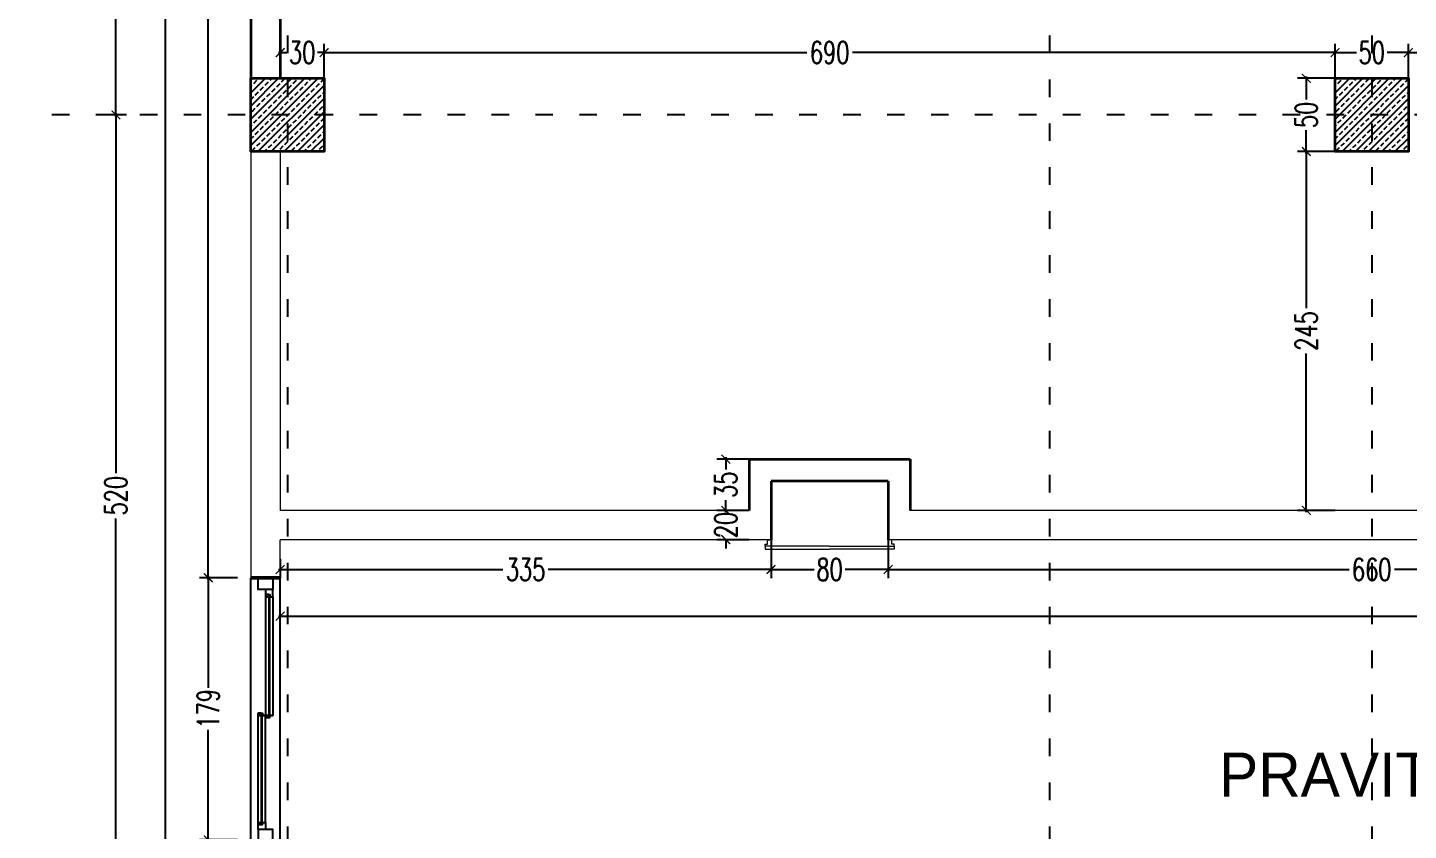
# Model space of a CAD drawing. Header units: centimetres. Extents: x -3207095 to 15275363, y -32656 to 4798027.
# Drawn here: x 676993 to 677935, y 4471382 to 4471930 of the extents above; entities that cross this region are included whole.
import ezdxf

# ---------------------------------------------------------------- set-up
doc = ezdxf.new("R2010")
doc.units = ezdxf.units.CM
doc.linetypes.add('ACAD_ISO03W100', pattern=[30, 12, -18])
doc.linetypes.add('DUZ', pattern=[500, 500])
doc.layers.get('0').update_dxf_attribs({"color": 1, "linetype": 'DUZ'})
for name, color, linetype in [('AGAC', 116, 'Continuous'), ('DIM', 1, 'DUZ'), ('KOLTAR_F', 145, 'Continuous'), ('PEN', 161, 'Continuous')]:
    doc.layers.add(name, color=color, linetype=linetype)
for name, color, linetype, lineweight in [('cam', 143, 'Continuous', 20), ('DUV', 220, 'Continuous', 50), ('DUVAR', 7, 'Continuous', 35), ('gor25', 142, 'Continuous', 25), ('iç duvar', 7, 'Continuous', 50), ('KAPEN', 151, 'Continuous', 9), ('KOLON_F', 3, 'Continuous', 35)]:
    doc.layers.add(name, color=color, linetype=linetype, lineweight=lineweight)
doc.styles.add('DIM', font='ROMANSTW.SHX', dxfattribs={"width": 0.7})
doc.dimstyles.new('1_100', dxfattribs={"dimtxt": 15, "dimasz": 6, "dimexe": 6, "dimexo": 0, "dimgap": 2, "dimtad": 0, "dimdec": 1, "dimzin": 11, "dimdsep": 46, "dimtxsty": 'DIM', "dimblk": 'ARCHTICK', "dimcen": 3, "dimdle": 1.25, "dimclrt": 2, "dimadec": 0, "dimazin": 0, "dimtfac": 1.25, "dimtdec": 1, "dimtix": 1, "dimtofl": 0, "dimtmove": 1, "dimatfit": 3, "dimldrblk": 'ARCHTICK', "dimfxl": 20, "dimfxlon": 1, "dimtolj": 1, "dimtzin": 0, "dimarcsym": 0})

# ---------------------------------------------------------------- blocks, each defined once
blk = doc.blocks.new('_ArchTick')
at = {"color": 0, "linetype": 'ByBlock', "const_width": 0.15}
blk.add_lwpolyline([(-0.5, -0.5), (0.5, 0.5)], dxfattribs=at)
blk = doc.blocks.new('*D258')
at = {"layer": 'Defpoints', "color": 0, "linetype": 'Continuous', "lineweight": 5, "transparency": 16777216}
for p in [(677145.06, 4472415.15), (677115.95, 4471554.16), (677145.06, 4471554.16)]:
    blk.add_point(p, dxfattribs=at)
at = {"layer": 'DIM', "color": 0, "linetype": 'Continuous', "lineweight": -2, "transparency": 16777216}
for p, q in [((677115.95, 4472416.4), (677115.95, 4471997.91)), ((677135.95, 4472415.15), (677109.95, 4472415.15)), ((677115.95, 4471552.91), (677115.95, 4471971.41)), ((677135.95, 4471554.16), (677109.95, 4471554.16))]:
    blk.add_line(p, q, dxfattribs=at)
at = {"layer": 'DIM', "color": 0, "linetype": 'Continuous', "lineweight": -2, "transparency": 16777216, "xscale": 6, "yscale": 6, "zscale": 6}
for p, rotation in [((677115.95, 4472415.15), 90), ((677115.95, 4471554.16), 270)]:
    blk.add_blockref('_ArchTick', p, dxfattribs=dict(at, rotation=rotation))
at = {"layer": 'DIM', "color": 2, "linetype": 'Continuous', "lineweight": 5, "transparency": 16777216, "insert": (677115.95, 4471984.66), "char_height": 15, "attachment_point": 5, "rotation": 90, "style": 'DIM'}
blk.add_mtext('\\A1;861', dxfattribs=at)
blk = doc.blocks.new('*D259')
at = {"layer": 'Defpoints', "color": 0, "linetype": 'Continuous', "lineweight": 5, "transparency": 16777216}
for p in [(677145.06, 4471554.16), (677115.95, 4471375.15), (677145.06, 4471375.15)]:
    blk.add_point(p, dxfattribs=at)
at = {"layer": 'DIM', "color": 0, "linetype": 'Continuous', "lineweight": -2, "transparency": 16777216}
for p, q in [((677135.95, 4471554.16), (677109.95, 4471554.16)), ((677115.95, 4471555.41), (677115.95, 4471478.91)), ((677115.95, 4471373.9), (677115.95, 4471450.41)), ((677135.95, 4471375.15), (677109.95, 4471375.15))]:
    blk.add_line(p, q, dxfattribs=at)
at = {"layer": 'DIM', "color": 0, "linetype": 'Continuous', "lineweight": -2, "transparency": 16777216, "xscale": 6, "yscale": 6, "zscale": 6}
for p, rotation in [((677115.95, 4471554.16), 90), ((677115.95, 4471375.15), 270)]:
    blk.add_blockref('_ArchTick', p, dxfattribs=dict(at, rotation=rotation))
at = {"layer": 'DIM', "color": 2, "linetype": 'Continuous', "lineweight": 5, "transparency": 16777216, "insert": (677115.95, 4471464.66), "char_height": 15, "attachment_point": 5, "rotation": 90, "style": 'DIM'}
blk.add_mtext('\\A1;179', dxfattribs=at)
blk = doc.blocks.new('*D318')
at = {"layer": 'Defpoints', "color": 0, "linetype": 'Continuous', "lineweight": 5, "transparency": 16777216}
for p in [(677060.13, 4472390.15), (677052.96, 4471870.15), (677060.13, 4471870.15)]:
    blk.add_point(p, dxfattribs=at)
at = {"layer": 'DIM', "color": 0, "linetype": 'Continuous', "lineweight": -2, "transparency": 16777216}
for p, q in [((677060.13, 4472390.15), (677046.96, 4472390.15)), ((677052.96, 4472391.4), (677052.96, 4472145.65)), ((677052.96, 4471868.9), (677052.96, 4472114.65)), ((677060.13, 4471870.15), (677046.96, 4471870.15))]:
    blk.add_line(p, q, dxfattribs=at)
at = {"layer": 'DIM', "color": 0, "linetype": 'Continuous', "lineweight": -2, "transparency": 16777216, "xscale": 6, "yscale": 6, "zscale": 6}
for p, rotation in [((677052.96, 4472390.15), 90), ((677052.96, 4471870.15), 270)]:
    blk.add_blockref('_ArchTick', p, dxfattribs=dict(at, rotation=rotation))
at = {"layer": 'DIM', "color": 2, "linetype": 'Continuous', "lineweight": 5, "transparency": 16777216, "insert": (677052.96, 4472130.15), "char_height": 15, "attachment_point": 5, "rotation": 90, "style": 'DIM'}
blk.add_mtext('\\A1;520', dxfattribs=at)
blk = doc.blocks.new('*D319')
at = {"layer": 'Defpoints', "color": 0, "linetype": 'Continuous', "lineweight": 5, "transparency": 16777216}
for p in [(677060.13, 4471870.15), (677052.96, 4471350.15), (677060.13, 4471350.15)]:
    blk.add_point(p, dxfattribs=at)
at = {"layer": 'DIM', "color": 0, "linetype": 'Continuous', "lineweight": -2, "transparency": 16777216}
for p, q in [((677060.13, 4471870.15), (677046.96, 4471870.15)), ((677052.96, 4471871.4), (677052.96, 4471625.65)), ((677052.96, 4471348.9), (677052.96, 4471594.65)), ((677060.13, 4471350.15), (677046.96, 4471350.15))]:
    blk.add_line(p, q, dxfattribs=at)
at = {"layer": 'DIM', "color": 0, "linetype": 'Continuous', "lineweight": -2, "transparency": 16777216, "xscale": 6, "yscale": 6, "zscale": 6}
for p, rotation in [((677052.96, 4471870.15), 90), ((677052.96, 4471350.15), 270)]:
    blk.add_blockref('_ArchTick', p, dxfattribs=dict(at, rotation=rotation))
at = {"layer": 'DIM', "color": 2, "linetype": 'Continuous', "lineweight": 5, "transparency": 16777216, "insert": (677052.96, 4471610.15), "char_height": 15, "attachment_point": 5, "rotation": 90, "style": 'DIM'}
blk.add_mtext('\\A1;520', dxfattribs=at)
blk = doc.blocks.new('*D324')
at = {"layer": 'Defpoints', "color": 0, "linetype": 'Continuous', "lineweight": 5, "transparency": 16777216}
for p in [(677086.49, 4472415.15), (677109.95, 4472415.15), (677109.95, 4469475.15)]:
    blk.add_point(p, dxfattribs=at)
at = {"layer": 'DIM', "color": 0, "linetype": 'Continuous', "lineweight": -2, "transparency": 16777216}
for p, q in [((677086.49, 4472416.4), (677086.49, 4470965.65)), ((677106.49, 4472415.15), (677080.49, 4472415.15)), ((677086.49, 4469473.9), (677086.49, 4470924.65)), ((677106.49, 4469475.15), (677080.49, 4469475.15))]:
    blk.add_line(p, q, dxfattribs=at)
at = {"layer": 'DIM', "color": 0, "linetype": 'Continuous', "lineweight": -2, "transparency": 16777216, "xscale": 6, "yscale": 6, "zscale": 6}
for p, rotation in [((677086.49, 4472415.15), 90), ((677086.49, 4469475.15), 270)]:
    blk.add_blockref('_ArchTick', p, dxfattribs=dict(at, rotation=rotation))
at = {"layer": 'DIM', "color": 2, "linetype": 'Continuous', "lineweight": 5, "transparency": 16777216, "insert": (677086.49, 4470945.15), "char_height": 15, "attachment_point": 5, "rotation": 90, "style": 'DIM'}
blk.add_mtext('\\A1;2940', dxfattribs=at)
blk = doc.blocks.new('*D340')
at = {"layer": 'Defpoints', "color": 0, "linetype": 'Continuous', "lineweight": 5, "transparency": 16777216}
for p in [(677500.06, 4471577.9), (677165.06, 4471567.16), (677500.06, 4471559.79)]:
    blk.add_point(p, dxfattribs=at)
at = {"layer": 'DIM', "color": 0, "linetype": 'Continuous', "lineweight": -2, "transparency": 16777216}
for p, q in [((677500.06, 4471577.9), (677500.06, 4471553.79)), ((677163.81, 4471559.79), (677317.06, 4471559.79)), ((677165.06, 4471567.16), (677165.06, 4471553.79)), ((677501.31, 4471559.79), (677348.06, 4471559.79))]:
    blk.add_line(p, q, dxfattribs=at)
at = {"layer": 'DIM', "color": 0, "linetype": 'Continuous', "lineweight": -2, "transparency": 16777216, "xscale": 6, "yscale": 6, "zscale": 6, "rotation": 180}
blk.add_blockref('_ArchTick', (677165.06, 4471559.79), dxfattribs=at)
at = {"layer": 'DIM', "color": 0, "linetype": 'Continuous', "lineweight": -2, "transparency": 16777216, "xscale": 6, "yscale": 6, "zscale": 6}
blk.add_blockref('_ArchTick', (677500.06, 4471559.79), dxfattribs=at)
at = {"layer": 'DIM', "color": 2, "linetype": 'Continuous', "lineweight": 5, "transparency": 16777216, "insert": (677332.56, 4471559.79), "char_height": 15, "attachment_point": 5, "style": 'DIM'}
blk.add_mtext('\\A1;335', dxfattribs=at)
blk = doc.blocks.new('*D341')
at = {"layer": 'Defpoints', "color": 0, "linetype": 'Continuous', "lineweight": 5, "transparency": 16777216}
for p in [(677500.06, 4471580.15), (677580.06, 4471580.15), (677580.06, 4471559.79)]:
    blk.add_point(p, dxfattribs=at)
at = {"layer": 'DIM', "color": 0, "linetype": 'Continuous', "lineweight": -2, "transparency": 16777216}
for p, q in [((677500.06, 4471579.79), (677500.06, 4471553.79)), ((677580.06, 4471579.79), (677580.06, 4471553.79)), ((677498.81, 4471559.79), (677529.56, 4471559.79)), ((677581.31, 4471559.79), (677550.56, 4471559.79))]:
    blk.add_line(p, q, dxfattribs=at)
at = {"layer": 'DIM', "color": 0, "linetype": 'Continuous', "lineweight": -2, "transparency": 16777216, "xscale": 6, "yscale": 6, "zscale": 6, "rotation": 180}
blk.add_blockref('_ArchTick', (677500.06, 4471559.79), dxfattribs=at)
at = {"layer": 'DIM', "color": 0, "linetype": 'Continuous', "lineweight": -2, "transparency": 16777216, "xscale": 6, "yscale": 6, "zscale": 6}
blk.add_blockref('_ArchTick', (677580.06, 4471559.79), dxfattribs=at)
at = {"layer": 'DIM', "color": 2, "linetype": 'Continuous', "lineweight": 5, "transparency": 16777216, "insert": (677540.06, 4471559.79), "char_height": 15, "attachment_point": 5, "style": 'DIM'}
blk.add_mtext('\\A1;80', dxfattribs=at)
blk = doc.blocks.new('*D342')
at = {"layer": 'Defpoints', "color": 0, "linetype": 'Continuous', "lineweight": 5, "transparency": 16777216}
for p in [(677580.06, 4471580.15), (678240.06, 4471580.15), (678240.06, 4471559.79)]:
    blk.add_point(p, dxfattribs=at)
at = {"layer": 'DIM', "color": 0, "linetype": 'Continuous', "lineweight": -2, "transparency": 16777216}
for p, q in [((677580.06, 4471579.79), (677580.06, 4471553.79)), ((678240.06, 4471579.79), (678240.06, 4471553.79)), ((677578.81, 4471559.79), (677894.56, 4471559.79)), ((678241.31, 4471559.79), (677925.56, 4471559.79))]:
    blk.add_line(p, q, dxfattribs=at)
at = {"layer": 'DIM', "color": 0, "linetype": 'Continuous', "lineweight": -2, "transparency": 16777216, "xscale": 6, "yscale": 6, "zscale": 6, "rotation": 180}
blk.add_blockref('_ArchTick', (677580.06, 4471559.79), dxfattribs=at)
at = {"layer": 'DIM', "color": 0, "linetype": 'Continuous', "lineweight": -2, "transparency": 16777216, "xscale": 6, "yscale": 6, "zscale": 6}
blk.add_blockref('_ArchTick', (678240.06, 4471559.79), dxfattribs=at)
at = {"layer": 'DIM', "color": 2, "linetype": 'Continuous', "lineweight": 5, "transparency": 16777216, "insert": (677910.06, 4471559.79), "char_height": 15, "attachment_point": 5, "style": 'DIM'}
blk.add_mtext('\\A1;660', dxfattribs=at)
blk = doc.blocks.new('*D364')
at = {"layer": 'Defpoints', "color": 0, "linetype": 'Continuous', "lineweight": 5, "transparency": 16777216}
for p in [(677935.06, 4471912.7), (677935.06, 4471895.15), (678095.55, 4471865.15)]:
    blk.add_point(p, dxfattribs=at)
at = {"layer": 'DIM', "color": 0, "linetype": 'Continuous', "lineweight": -2, "transparency": 16777216}
for p, q in [((677935.06, 4471895.15), (677935.06, 4471918.7)), ((678095.55, 4471892.7), (678095.55, 4471918.7)), ((677933.81, 4471912.7), (677993.31, 4471912.7)), ((678096.8, 4471912.7), (678037.31, 4471912.7))]:
    blk.add_line(p, q, dxfattribs=at)
at = {"layer": 'DIM', "color": 0, "linetype": 'Continuous', "lineweight": -2, "transparency": 16777216, "xscale": 6, "yscale": 6, "zscale": 6, "rotation": 180}
blk.add_blockref('_ArchTick', (677935.06, 4471912.7), dxfattribs=at)
at = {"layer": 'DIM', "color": 0, "linetype": 'Continuous', "lineweight": -2, "transparency": 16777216, "xscale": 6, "yscale": 6, "zscale": 6}
blk.add_blockref('_ArchTick', (678095.55, 4471912.7), dxfattribs=at)
at = {"layer": 'DIM', "color": 2, "linetype": 'Continuous', "lineweight": 5, "transparency": 16777216, "insert": (678015.31, 4471912.7), "char_height": 15, "attachment_point": 5, "style": 'DIM'}
blk.add_mtext('\\A1;160.5', dxfattribs=at)
blk = doc.blocks.new('*D365')
at = {"layer": 'Defpoints', "color": 0, "linetype": 'Continuous', "lineweight": 5, "transparency": 16777216}
for p in [(677885.06, 4471912.7), (677885.06, 4471895.15), (677935.06, 4471895.15)]:
    blk.add_point(p, dxfattribs=at)
at = {"layer": 'DIM', "color": 0, "linetype": 'Continuous', "lineweight": -2, "transparency": 16777216}
for p, q in [((677885.06, 4471895.15), (677885.06, 4471918.7)), ((677935.06, 4471895.15), (677935.06, 4471918.7)), ((677883.81, 4471912.7), (677899.56, 4471912.7)), ((677936.31, 4471912.7), (677920.56, 4471912.7))]:
    blk.add_line(p, q, dxfattribs=at)
at = {"layer": 'DIM', "color": 0, "linetype": 'Continuous', "lineweight": -2, "transparency": 16777216, "xscale": 6, "yscale": 6, "zscale": 6, "rotation": 180}
blk.add_blockref('_ArchTick', (677885.06, 4471912.7), dxfattribs=at)
at = {"layer": 'DIM', "color": 0, "linetype": 'Continuous', "lineweight": -2, "transparency": 16777216, "xscale": 6, "yscale": 6, "zscale": 6}
blk.add_blockref('_ArchTick', (677935.06, 4471912.7), dxfattribs=at)
at = {"layer": 'DIM', "color": 2, "linetype": 'Continuous', "lineweight": 5, "transparency": 16777216, "insert": (677910.06, 4471912.7), "char_height": 15, "attachment_point": 5, "style": 'DIM'}
blk.add_mtext('\\A1;50', dxfattribs=at)
blk = doc.blocks.new('*D366')
at = {"layer": 'Defpoints', "color": 0, "linetype": 'Continuous', "lineweight": 5, "transparency": 16777216}
for p in [(677195.06, 4471912.7), (677195.06, 4471895.15), (677885.06, 4471895.15)]:
    blk.add_point(p, dxfattribs=at)
at = {"layer": 'DIM', "color": 0, "linetype": 'Continuous', "lineweight": -2, "transparency": 16777216}
for p, q in [((677195.06, 4471895.15), (677195.06, 4471918.7)), ((677885.06, 4471895.15), (677885.06, 4471918.7)), ((677193.81, 4471912.7), (677524.56, 4471912.7)), ((677886.31, 4471912.7), (677555.56, 4471912.7))]:
    blk.add_line(p, q, dxfattribs=at)
at = {"layer": 'DIM', "color": 0, "linetype": 'Continuous', "lineweight": -2, "transparency": 16777216, "xscale": 6, "yscale": 6, "zscale": 6, "rotation": 180}
blk.add_blockref('_ArchTick', (677195.06, 4471912.7), dxfattribs=at)
at = {"layer": 'DIM', "color": 0, "linetype": 'Continuous', "lineweight": -2, "transparency": 16777216, "xscale": 6, "yscale": 6, "zscale": 6}
blk.add_blockref('_ArchTick', (677885.06, 4471912.7), dxfattribs=at)
at = {"layer": 'DIM', "color": 2, "linetype": 'Continuous', "lineweight": 5, "transparency": 16777216, "insert": (677540.06, 4471912.7), "char_height": 15, "attachment_point": 5, "style": 'DIM'}
blk.add_mtext('\\A1;690', dxfattribs=at)
blk = doc.blocks.new('*D367')
at = {"layer": 'Defpoints', "color": 0, "linetype": 'Continuous', "lineweight": 5, "transparency": 16777216}
for p in [(677165.06, 4471912.7), (677165.06, 4471895.15), (677195.06, 4471895.15)]:
    blk.add_point(p, dxfattribs=at)
at = {"layer": 'DIM', "color": 0, "linetype": 'Continuous', "lineweight": -2, "transparency": 16777216}
for p, q in [((677165.06, 4471895.15), (677165.06, 4471918.7)), ((677195.06, 4471895.15), (677195.06, 4471918.7)), ((677163.81, 4471912.7), (677169.56, 4471912.7)), ((677196.31, 4471912.7), (677190.56, 4471912.7))]:
    blk.add_line(p, q, dxfattribs=at)
at = {"layer": 'DIM', "color": 0, "linetype": 'Continuous', "lineweight": -2, "transparency": 16777216, "xscale": 6, "yscale": 6, "zscale": 6, "rotation": 180}
blk.add_blockref('_ArchTick', (677165.06, 4471912.7), dxfattribs=at)
at = {"layer": 'DIM', "color": 0, "linetype": 'Continuous', "lineweight": -2, "transparency": 16777216, "xscale": 6, "yscale": 6, "zscale": 6}
blk.add_blockref('_ArchTick', (677195.06, 4471912.7), dxfattribs=at)
at = {"layer": 'DIM', "color": 2, "linetype": 'Continuous', "lineweight": 5, "transparency": 16777216, "insert": (677180.06, 4471912.7), "char_height": 15, "attachment_point": 5, "style": 'DIM'}
blk.add_mtext('\\A1;30', dxfattribs=at)
blk = doc.blocks.new('*D370')
at = {"layer": 'Defpoints', "color": 0, "linetype": 'Continuous', "lineweight": 5, "transparency": 16777216}
for p in [(677885.06, 4471845.15), (677865.4, 4471600.15), (677885.06, 4471600.15)]:
    blk.add_point(p, dxfattribs=at)
at = {"layer": 'DIM', "color": 0, "linetype": 'Continuous', "lineweight": -2, "transparency": 16777216}
for p, q in [((677885.06, 4471845.15), (677859.4, 4471845.15)), ((677865.4, 4471846.4), (677865.4, 4471738.15)), ((677865.4, 4471598.9), (677865.4, 4471707.15)), ((677885.06, 4471600.15), (677859.4, 4471600.15))]:
    blk.add_line(p, q, dxfattribs=at)
at = {"layer": 'DIM', "color": 0, "linetype": 'Continuous', "lineweight": -2, "transparency": 16777216, "xscale": 6, "yscale": 6, "zscale": 6}
for p, rotation in [((677865.4, 4471845.15), 90), ((677865.4, 4471600.15), 270)]:
    blk.add_blockref('_ArchTick', p, dxfattribs=dict(at, rotation=rotation))
at = {"layer": 'DIM', "color": 2, "linetype": 'Continuous', "lineweight": 5, "transparency": 16777216, "insert": (677865.4, 4471722.65), "char_height": 15, "attachment_point": 5, "rotation": 90, "style": 'DIM'}
blk.add_mtext('\\A1;245', dxfattribs=at)
blk = doc.blocks.new('*D371')
at = {"layer": 'Defpoints', "color": 0, "linetype": 'Continuous', "lineweight": 5, "transparency": 16777216}
for p in [(677865.4, 4471895.15), (677885.06, 4471895.15), (677885.06, 4471845.15)]:
    blk.add_point(p, dxfattribs=at)
at = {"layer": 'DIM', "color": 0, "linetype": 'Continuous', "lineweight": -2, "transparency": 16777216}
for p, q in [((677885.06, 4471895.15), (677859.4, 4471895.15)), ((677865.4, 4471896.4), (677865.4, 4471880.65)), ((677865.4, 4471843.9), (677865.4, 4471859.65)), ((677885.06, 4471845.15), (677859.4, 4471845.15))]:
    blk.add_line(p, q, dxfattribs=at)
at = {"layer": 'DIM', "color": 0, "linetype": 'Continuous', "lineweight": -2, "transparency": 16777216, "xscale": 6, "yscale": 6, "zscale": 6}
for p, rotation in [((677865.4, 4471895.15), 90), ((677865.4, 4471845.15), 270)]:
    blk.add_blockref('_ArchTick', p, dxfattribs=dict(at, rotation=rotation))
at = {"layer": 'DIM', "color": 2, "linetype": 'Continuous', "lineweight": 5, "transparency": 16777216, "insert": (677865.4, 4471870.15), "char_height": 15, "attachment_point": 5, "rotation": 90, "style": 'DIM'}
blk.add_mtext('\\A1;50', dxfattribs=at)
blk = doc.blocks.new('*D388')
at = {"layer": 'Defpoints', "color": 0, "linetype": 'Continuous', "lineweight": 5, "transparency": 16777216}
for p in [(677469.18, 4471635.15), (677485.06, 4471635.15), (677485.06, 4471600.15)]:
    blk.add_point(p, dxfattribs=at)
at = {"layer": 'DIM', "color": 0, "linetype": 'Continuous', "lineweight": -2, "transparency": 16777216}
for p, q in [((677485.06, 4471635.15), (677463.18, 4471635.15)), ((677469.18, 4471636.4), (677469.18, 4471628.15)), ((677469.18, 4471598.9), (677469.18, 4471607.15)), ((677485.06, 4471600.15), (677463.18, 4471600.15))]:
    blk.add_line(p, q, dxfattribs=at)
at = {"layer": 'DIM', "color": 0, "linetype": 'Continuous', "lineweight": -2, "transparency": 16777216, "xscale": 6, "yscale": 6, "zscale": 6}
for p, rotation in [((677469.18, 4471635.15), 90), ((677469.18, 4471600.15), 270)]:
    blk.add_blockref('_ArchTick', p, dxfattribs=dict(at, rotation=rotation))
at = {"layer": 'DIM', "color": 2, "linetype": 'Continuous', "lineweight": 5, "transparency": 16777216, "insert": (677469.18, 4471617.65), "char_height": 15, "attachment_point": 5, "rotation": 90, "style": 'DIM'}
blk.add_mtext('\\A1;35', dxfattribs=at)
blk = doc.blocks.new('*D389')
at = {"layer": 'Defpoints', "color": 0, "linetype": 'Continuous', "lineweight": 5, "transparency": 16777216}
for p in [(677485.06, 4471600.15), (677469.18, 4471580.15), (677485.06, 4471580.15)]:
    blk.add_point(p, dxfattribs=at)
at = {"layer": 'DIM', "color": 0, "linetype": 'Continuous', "lineweight": -2, "transparency": 16777216}
for p, q in [((677469.18, 4471600.15), (677469.18, 4471606.15)), ((677485.06, 4471600.15), (677463.18, 4471600.15)), ((677485.06, 4471580.15), (677463.18, 4471580.15)), ((677469.18, 4471580.15), (677469.18, 4471574.15))]:
    blk.add_line(p, q, dxfattribs=at)
at = {"layer": 'DIM', "color": 0, "linetype": 'Continuous', "lineweight": -2, "transparency": 16777216, "xscale": 6, "yscale": 6, "zscale": 6}
for p, rotation in [((677469.18, 4471600.15), 270), ((677469.18, 4471580.15), 90)]:
    blk.add_blockref('_ArchTick', p, dxfattribs=dict(at, rotation=rotation))
at = {"layer": 'DIM', "color": 2, "linetype": 'Continuous', "lineweight": 5, "transparency": 16777216, "insert": (677469.18, 4471590.15), "char_height": 15, "attachment_point": 5, "rotation": 90, "style": 'DIM'}
blk.add_mtext('\\A1;20', dxfattribs=at)
blk = doc.blocks.new('*D470')
at = {"layer": 'Defpoints', "color": 0, "linetype": 'Continuous', "lineweight": 5, "transparency": 16777216}
for p in [(677165.06, 4471527.92), (677165.06, 4471527.92), (678835.06, 4471527.92)]:
    blk.add_point(p, dxfattribs=at)
at = {"layer": 'DIM', "color": 0, "linetype": 'Continuous', "lineweight": -2, "transparency": 16777216}
for p, q in [((677165.06, 4471527.92), (677165.06, 4471533.92)), ((678835.06, 4471527.92), (678835.06, 4471533.92)), ((677163.81, 4471527.92), (677980.56, 4471527.92)), ((678836.31, 4471527.92), (678019.56, 4471527.92))]:
    blk.add_line(p, q, dxfattribs=at)
at = {"layer": 'DIM', "color": 0, "linetype": 'Continuous', "lineweight": -2, "transparency": 16777216, "xscale": 6, "yscale": 6, "zscale": 6, "rotation": 180}
blk.add_blockref('_ArchTick', (677165.06, 4471527.92), dxfattribs=at)
at = {"layer": 'DIM', "color": 0, "linetype": 'Continuous', "lineweight": -2, "transparency": 16777216, "xscale": 6, "yscale": 6, "zscale": 6}
blk.add_blockref('_ArchTick', (678835.06, 4471527.92), dxfattribs=at)
at = {"layer": 'DIM', "color": 2, "linetype": 'Continuous', "lineweight": 5, "transparency": 16777216, "insert": (678000.06, 4471527.92), "char_height": 15, "attachment_point": 5, "style": 'DIM'}
blk.add_mtext('\\A1;1670', dxfattribs=at)

msp = doc.modelspace()

# ---------------------------------------------------------------- hatches: boundary and pattern name
at = {"layer": 'KOLTAR_F'}
h = msp.add_hatch(dxfattribs=at)
h.set_pattern_fill('ANSI33', color=256, style=0)
h.set_pattern_definition([(45, (16561.583, -32517.3164), (-4.4901280605, 4.4901280605), []), (45, (16566.0734, -32517.3164), (-4.4901280605, 4.4901280605), [3.175, -1.5875])])
h.paths.add_polyline_path([(677145.06, 4471895.15), (677195.06, 4471895.15), (677195.06, 4471845.15), (677145.06, 4471845.15)])
h = msp.add_hatch(dxfattribs=at)
h.set_pattern_fill('ANSI33', color=256, style=0)
h.set_pattern_definition([(45, (17301.583, -32517.3164), (-4.4901280605, 4.4901280605), []), (45, (17306.0734, -32517.3164), (-4.4901280605, 4.4901280605), [3.175, -1.5875])])
h.paths.add_polyline_path([(677885.06, 4471895.15), (677935.06, 4471895.15), (677935.06, 4471845.15), (677885.06, 4471845.15)])

# ---------------------------------------------------------------- linework, layer by layer
at = {"color": 232, "linetype": 'ACAD_ISO03W100'}
for p, q in [((677170.06, 4472584.38), (677170.06, 4469325.53)), ((677690.06, 4472584.38), (677690.06, 4469325.53)), ((677910.06, 4472584.38), (677910.06, 4469325.53)), ((681101.25, 4471870.15), (676992.69, 4471870.15))]:
    msp.add_line(p, q, dxfattribs=at)
at = {"layer": 'AGAC'}
for p, q in [((677145.06, 4471375.15), (677145.06, 4471554.16)), ((677165.06, 4471374.16), (677165.06, 4471554.16))]:
    msp.add_line(p, q, dxfattribs=at)
at = {"layer": 'cam'}
for p, q in [((677157.06, 4471542.66), (677157.06, 4471458.66)), ((677157.56, 4471542.66), (677157.56, 4471458.66)), ((677158.06, 4471542.66), (677158.06, 4471458.66)), ((677152.06, 4471385.66), (677152.06, 4471461.66)), ((677152.56, 4471385.66), (677152.56, 4471461.66)), ((677153.06, 4471385.66), (677153.06, 4471461.66))]:
    msp.add_line(p, q, dxfattribs=at)
at = {"layer": 'DUV'}
msp.add_line((677145.06, 4471554.16), (677165.06, 4471554.16), dxfattribs=at)
at = {"layer": 'DUVAR'}
for p, q in [((677145.06, 4472365.15), (677145.06, 4471895.15)), ((677165.06, 4472365.15), (677165.06, 4471895.15)), ((677485.06, 4471635.15), (677595.06, 4471635.15)), ((677485.06, 4471635.15), (677485.06, 4471600.15)), ((677595.06, 4471635.15), (677595.06, 4471600.15)), ((677580.06, 4471620.15), (677500.06, 4471620.15)), ((677500.06, 4471620.15), (677500.06, 4471580.15)), ((677580.06, 4471620.15), (677580.06, 4471580.15)), ((677145.06, 4471554.16), (677165.06, 4471554.16))]:
    msp.add_line(p, q, dxfattribs=at)
at = {"layer": 'gor25'}
for p, q in [((677155.06, 4471541.16), (677155.06, 4471460.16)), ((677160.06, 4471541.16), (677160.06, 4471460.16)), ((677150.06, 4471387.16), (677150.06, 4471460.16)), ((677155.06, 4471387.16), (677155.06, 4471460.16))]:
    msp.add_line(p, q, dxfattribs=at)
at = {"layer": 'iç duvar', "color": 7, "lineweight": 18}
for p, q in [((677145.06, 4471845.15), (677145.06, 4471554.16)), ((677165.06, 4471845.15), (677165.06, 4471600.15)), ((677485.06, 4471600.15), (677165.06, 4471600.15)), ((678225.06, 4471600.15), (677595.06, 4471600.15)), ((677500.06, 4471580.15), (677165.06, 4471580.15)), ((677165.06, 4471554.16), (677165.06, 4471580.15)), ((678240.06, 4471580.15), (677580.06, 4471580.15))]:
    msp.add_line(p, q, dxfattribs=at)
at = {"layer": 'KAPEN'}
for points in [[(677500.06, 4471575.65), (677496.06, 4471575.65), (677496.06, 4471577.15), (677497.56, 4471577.15), (677497.56, 4471580.15), (677500.06, 4471580.15), (677500.06, 4471575.65)], [(677580.06, 4471575.65), (677584.06, 4471575.65), (677584.06, 4471577.15), (677582.56, 4471577.15), (677582.56, 4471580.15), (677580.06, 4471580.15), (677580.06, 4471575.65)], [(677580.06, 4471575.65), (677584.06, 4471575.65), (677584.06, 4471577.15), (677582.56, 4471577.15), (677582.56, 4471580.15), (677580.06, 4471580.15), (677580.06, 4471575.65)]]:
    msp.add_lwpolyline(points, close=True, dxfattribs=at)
for points in [[(677540.06, 4471575.65), (677496.06, 4471575.65), (677496.06, 4471573.65), (677540.06, 4471573.65)], [(677540.06, 4471575.65), (677584.06, 4471575.65), (677584.06, 4471573.65), (677540.06, 4471573.65)]]:
    msp.add_lwpolyline(points, dxfattribs=at)
at = {"layer": 'KOLON_F'}
for points in [[(677145.06, 4471895.15), (677195.06, 4471895.15), (677195.06, 4471845.15), (677145.06, 4471845.15)], [(677885.06, 4471895.15), (677935.06, 4471895.15), (677935.06, 4471845.15), (677885.06, 4471845.15)]]:
    msp.add_lwpolyline(points, close=True, dxfattribs=at)
at = {"layer": 'PEN'}
for points in [[(677160.06, 4471546.16), (677160.06, 4471546.16), (677150.06, 4471546.16), (677150.06, 4471554.16), (677150.06, 4471554.16), (677160.06, 4471554.16), (677160.06, 4471554.16), (677160.06, 4471554.16), (677160.06, 4471546.16)], [(677160.06, 4471546.16), (677160.06, 4471546.16), (677155.06, 4471546.16), (677155.06, 4471542.66), (677157.06, 4471542.66), (677158.06, 4471542.66), (677158.06, 4471541.16), (677160.06, 4471541.16), (677160.06, 4471546.16)], [(677155.06, 4471542.66), (677155.06, 4471541.16), (677157.06, 4471541.16), (677157.06, 4471542.66)], [(677155.06, 4471460.16), (677155.06, 4471460.16), (677150.06, 4471460.16), (677150.06, 4471461.66), (677152.06, 4471461.66), (677153.06, 4471461.66), (677153.06, 4471460.16), (677155.06, 4471460.16), (677155.06, 4471460.16)], [(677150.06, 4471461.66), (677150.06, 4471460.16), (677152.06, 4471460.16), (677152.06, 4471461.66)], [(677155.06, 4471458.66), (677155.06, 4471460.16), (677157.06, 4471460.16), (677157.06, 4471458.66)], [(677160.06, 4471460.16), (677160.06, 4471460.16), (677155.06, 4471460.16), (677155.06, 4471458.66), (677157.06, 4471458.66), (677158.06, 4471458.66), (677158.06, 4471460.16), (677160.06, 4471460.16), (677160.06, 4471460.16)], [(677155.06, 4471382.16), (677155.06, 4471382.16), (677150.06, 4471382.16), (677150.06, 4471385.66), (677152.06, 4471385.66), (677153.06, 4471385.66), (677153.06, 4471387.16), (677155.06, 4471387.16), (677155.06, 4471382.16)], [(677150.06, 4471385.66), (677150.06, 4471387.16), (677152.06, 4471387.16), (677152.06, 4471385.66)], [(677160.06, 4471382.16), (677160.06, 4471382.16), (677150.06, 4471382.16), (677150.06, 4471375.15), (677150.06, 4471375.15), (677160.06, 4471375.15), (677160.06, 4471375.15), (677160.06, 4471375.15), (677160.06, 4471382.16)]]:
    msp.add_lwpolyline(points, close=True, dxfattribs=at)

# ---------------------------------------------------------------- texts
at = {"insert": (677805.83, 4471434.77), "char_height": 30, "attachment_point": 1}
msp.add_mtext_dynamic_manual_height_columns('{\\fCentury Gothic|b0|i0|c162|p34;\\C7;PRAVITY CORRIDOR}', width=451.7355, gutter_width=12.5, heights=[0], dxfattribs=at)

# ---------------------------------------------------------------- dimensions: what is measured, and where the dimension line sits
at = {"layer": 'DIM', "linetype": 'Continuous', "lineweight": 5}
for base, p1, p2, picture, middle in [((677086.49, 4472415.15), (677109.95, 4469475.15), (677109.95, 4472415.15), '*D324', (677086.49, 4470945.15)), ((677115.95, 4471554.16), (677145.06, 4472415.15), (677145.06, 4471554.16), '*D258', (677115.95, 4471984.66)), ((677052.96, 4471870.15), (677060.13, 4472390.15), (677060.13, 4471870.15), '*D318', (677052.96, 4472130.15)), ((677865.4, 4471895.15), (677885.06, 4471845.15), (677885.06, 4471895.15), '*D371', (677865.4, 4471870.15)), ((677052.96, 4471350.15), (677060.13, 4471870.15), (677060.13, 4471350.15), '*D319', (677052.96, 4471610.15)), ((677865.4, 4471600.15), (677885.06, 4471845.15), (677885.06, 4471600.15), '*D370', (677865.4, 4471722.65)), ((677469.18, 4471635.15), (677485.06, 4471600.15), (677485.06, 4471635.15), '*D388', (677469.18, 4471617.65)), ((677469.18, 4471580.15), (677485.06, 4471600.15), (677485.06, 4471580.15), '*D389', (677469.18, 4471590.15)), ((677115.95, 4471375.15), (677145.06, 4471554.16), (677145.06, 4471375.15), '*D259', (677115.95, 4471464.66))]:
    dim = msp.add_linear_dim(base=base, p1=p1, p2=p2, angle=90, dimstyle='1_100', dxfattribs=at)
    dim.commit()
    dim.dimension.update_dxf_attribs({"geometry": picture, "text_midpoint": middle})
for base, p1, p2, picture, middle in [((677165.06, 4471912.7), (677195.06, 4471895.15), (677165.06, 4471895.15), '*D367', (677180.06, 4471912.7)), ((677195.06, 4471912.7), (677885.06, 4471895.15), (677195.06, 4471895.15), '*D366', (677540.06, 4471912.7)), ((677885.06, 4471912.7), (677935.06, 4471895.15), (677885.06, 4471895.15), '*D365', (677910.06, 4471912.7)), ((677935.06, 4471912.7), (678095.55, 4471865.15), (677935.06, 4471895.15), '*D364', (678015.31, 4471912.7)), ((677500.06, 4471559.79), (677165.06, 4471567.16), (677500.06, 4471577.9), '*D340', (677332.56, 4471559.79)), ((677580.06, 4471559.79), (677500.06, 4471580.15), (677580.06, 4471580.15), '*D341', (677540.06, 4471559.79)), ((678240.06, 4471559.79), (677580.06, 4471580.15), (678240.06, 4471580.15), '*D342', (677910.06, 4471559.79)), ((677165.06, 4471527.92), (678835.06, 4471527.92), (677165.06, 4471527.92), '*D470', (678000.06, 4471527.92))]:
    dim = msp.add_linear_dim(base=base, p1=p1, p2=p2, dimstyle='1_100', dxfattribs=at)
    dim.commit()
    dim.dimension.update_dxf_attribs({"geometry": picture, "text_midpoint": middle})

doc.saveas('drawing.dxf')
